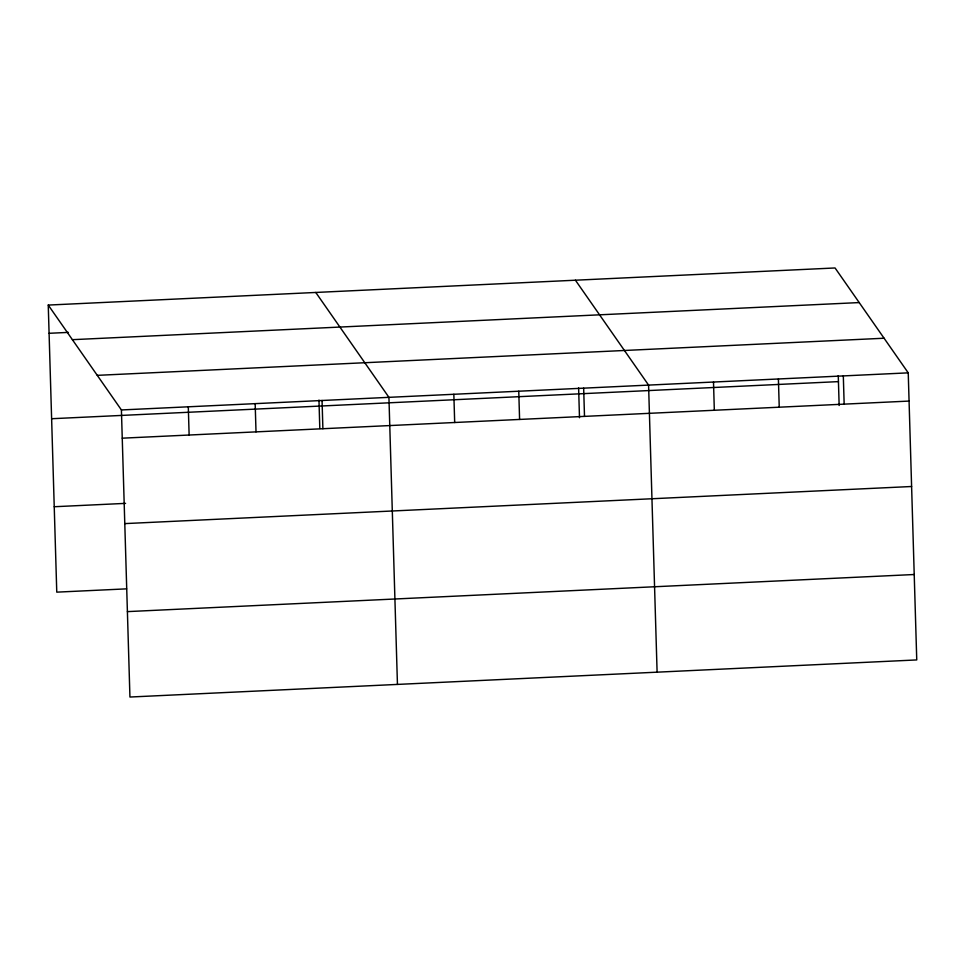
<?xml version="1.0" encoding="UTF-8"?>
<svg xmlns="http://www.w3.org/2000/svg" width="965" height="965" viewBox="0 0 965 965"><rect width="100%" height="100%" fill="white"/><g stroke="black" fill="none" stroke-linecap="round" stroke-linejoin="round"><path stroke-width="1.45" d="M48.25 305.073L835.063 267.968L908.234 372.852L916.75 659.927L129.937 697.032L121.409 409.956L48.25 305.073L56.766 592.148L126.62 588.855M49.082 333.299L68.406 332.394M72.399 339.68L859.212 302.576M97.272 375.349L884.085 338.232M121.409 409.956L908.234 372.852M51.627 418.726L838.44 381.621M122.253 438.182L909.066 401.078M54.233 506.734L125.571 503.368M124.787 523.609L911.599 486.505M127.404 611.617L914.217 574.513M575.417 280.212L648.577 385.095L657.105 672.171M315.772 292.455L388.931 397.339L397.447 684.414M843.314 375.916L844.158 404.142M838.259 375.626L839.152 405.481M778.405 378.968L779.238 407.206M713.497 382.031L714.329 410.27M583.668 388.159L584.5 416.385M578.614 387.87L579.495 417.724M518.76 391.211L519.592 419.449M453.84 394.275L454.684 422.513M322.057 400.499L322.889 428.725M318.969 400.113L319.801 428.484M255.17 403.647L256.014 431.874M188.296 406.796L189.128 435.034"/></g></svg>
